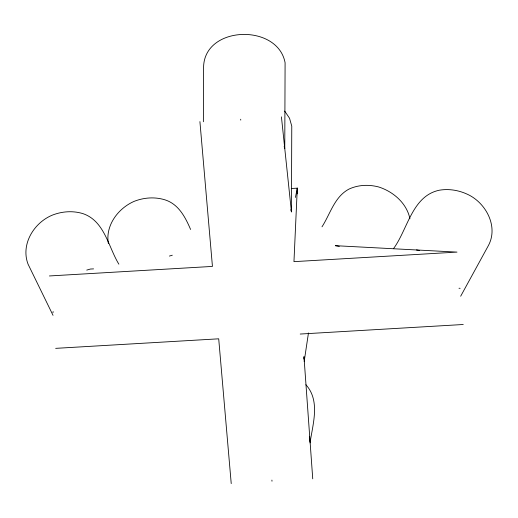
<?xml version="1.0" encoding="UTF-8"?>
<svg xmlns="http://www.w3.org/2000/svg" width="518" height="518" viewBox="0 0 518 518"><rect width="100%" height="100%" fill="white"/><g stroke="black" fill="none" stroke-linecap="round" stroke-linejoin="round"><path stroke-width="0.78" d="M203.373 121.756L203.58 67.573C203.833 25.337 277.842 23.155 285.094 62.807L284.764 148.524L284.162 146.374M290.831 209.719L291.44 211.868L291.77 126.152L289.536 118.259L284.686 111.072M291.699 188.487L297.293 188.157L293.959 261.648L456.986 252.104L335.327 245.681L339.296 246.361M303.813 359.045L303.969 356.662L312.743 478.839M308.469 332.957L304.189 361.454M309.615 441.291L309.492 436.551M310.042 442.903C312.762 424.009 320.519 400.919 305.918 384.745M295.422 197.455L297.293 188.157L297.572 191.375M321.989 226.826C330.329 213.908 334.531 196.6 349.138 189.025C358.437 184.751 368.926 184.395 378.742 186.985C393.356 191.666 406.811 203.289 409.919 218.777M393.473 248.685C407.802 229.396 411.972 195.875 439.439 190.19C449.825 188.474 460.385 190.533 469.671 195.39C486.875 204.662 498.251 227.208 488.383 245.597L460.67 296.225M86.733 270.105L90.372 269.043L93.577 268.887M169.386 256.073L172.3 255.219M52.545 312.153L53.671 311.965M49.411 275.958L212.438 266.414L199.916 121.62M55.672 348.355L218.706 338.811L231.229 483.605M300.22 334.045L463.247 324.501M459 288.248L460.12 288.306M416.433 249.967L419.606 250.511M190.598 229.461C185.334 217.204 178.568 204.06 164.86 199.806C154.811 196.73 144.069 197.494 134.324 201.288C118.201 208.184 105.193 225.485 108.366 243.518M118.862 264.174C108.288 246.911 104.642 221.011 82.938 213.63C72.883 210.554 62.147 211.312 52.396 215.112C33.845 222.695 20.513 244.483 28.069 264.199L53.03 315.339M281.429 116.854L291.44 211.868M240.669 119.237L240.766 120.111M271.905 480.095L271.989 481.222M297.293 188.157L297.449 193.81"/></g></svg>
